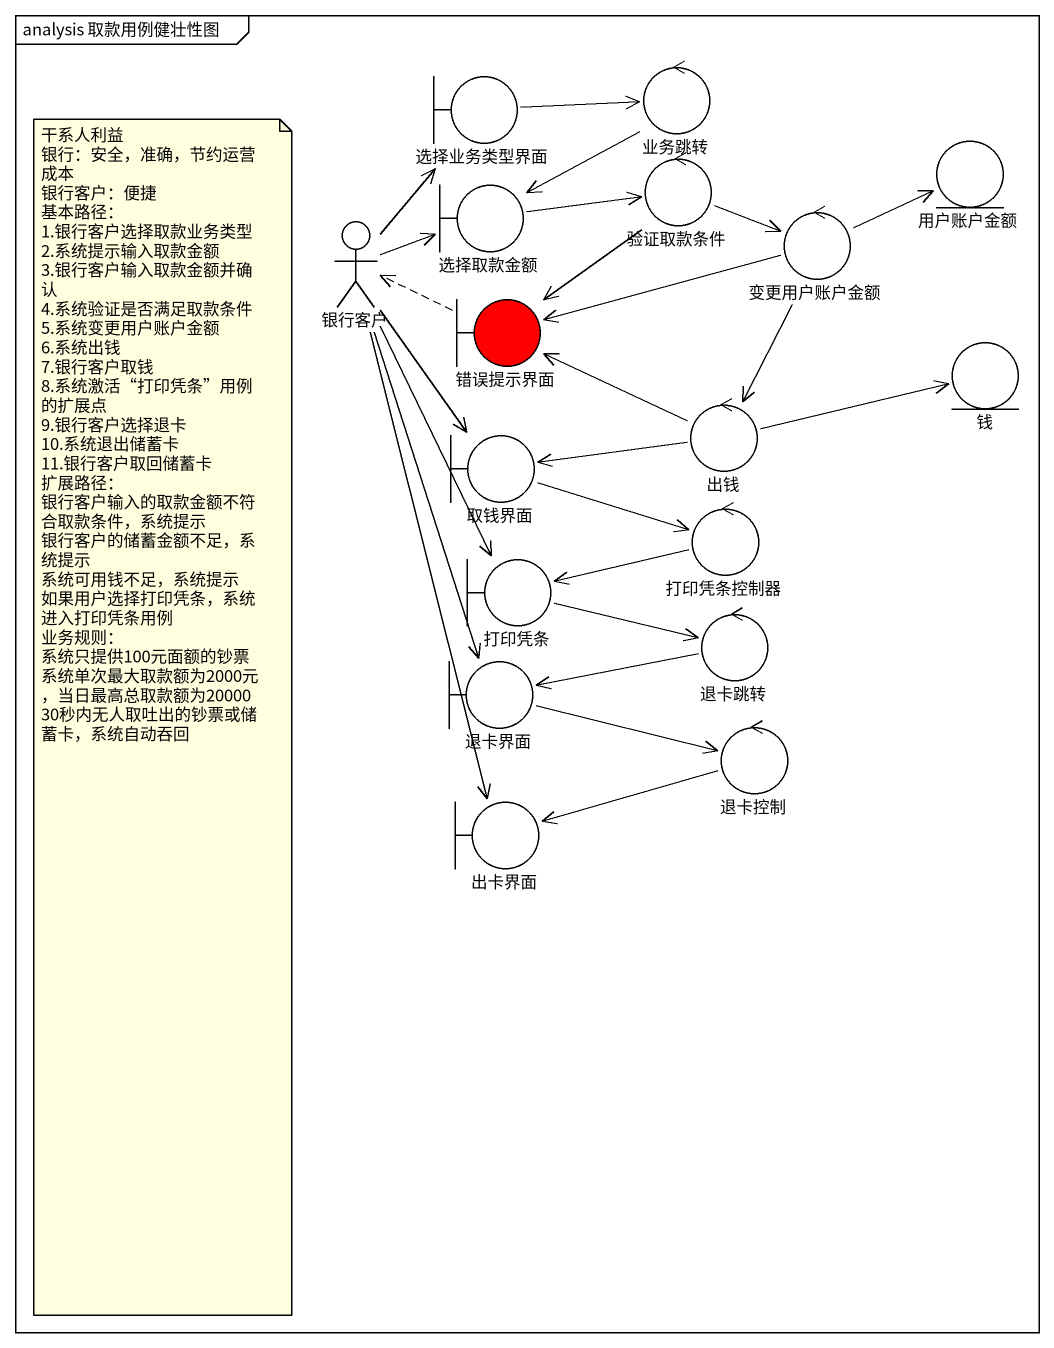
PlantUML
@startuml
mainframe analysis 取款用例健壮性图
boundary 选择业务类型界面
control 业务跳转
entity 用户账户金额
actor 银行客户
boundary 选择取款金额
control 验证取款条件
control 变更用户账户金额
boundary 错误提示界面 #FF0000
entity 钱
control 出钱
boundary 取钱界面
boundary 打印凭条
control 打印凭条控制器
control 退卡跳转
boundary 退卡界面
control 退卡控制
boundary 出卡界面
选择业务类型界面 -right-> 业务跳转
业务跳转 --> 选择取款金额
银行客户 -up-> 选择业务类型界面
银行客户 -up-> 选择取款金额
银行客户 --> 取钱界面
银行客户 --> 打印凭条
银行客户 --> 退卡界面
银行客户 --> 出卡界面
选择取款金额 -right-> 验证取款条件
验证取款条件 -right-> 变更用户账户金额
验证取款条件 --> 错误提示界面
变更用户账户金额 -right-> 用户账户金额
变更用户账户金额 -left-> 错误提示界面
变更用户账户金额 --> 出钱
错误提示界面 .left.> 银行客户
出钱 -left-> 错误提示界面
出钱 -right-> 钱
出钱 -left-> 取钱界面
取钱界面 -right-> 打印凭条控制器
打印凭条 -right-> 退卡跳转
打印凭条控制器 -left-> 打印凭条
退卡跳转 -left-> 退卡界面
退卡界面 -right-> 退卡控制
退卡控制 -left-> 出卡界面
note as N1
  干系人利益
  银行：安全，准确，节约运营成本
  银行客户：便捷
  基本路径：
  1.银行客户选择取款业务类型
  2.系统提示输入取款金额
  3.银行客户输入取款金额并确认
  4.系统验证是否满足取款条件
  5.系统变更用户账户金额
  6.系统出钱
  7.银行客户取钱
  8.系统激活“打印凭条”用例的扩展点
  9.银行客户选择退卡
  10.系统退出储蓄卡
  11.银行客户取回储蓄卡
  扩展路径：
  银行客户输入的取款金额不符合取款条件，系统提示
  银行客户的储蓄金额不足，系统提示
  系统可用钱不足，系统提示
  如果用户选择打印凭条，系统进入打印凭条用例
  业务规则：
  系统只提供100元面额的钞票
  系统单次最大取款额为2000元，当日最高总取款额为20000
  30秒内无人取吐出的钞票或储蓄卡，系统自动吞回
end note
@enduml
